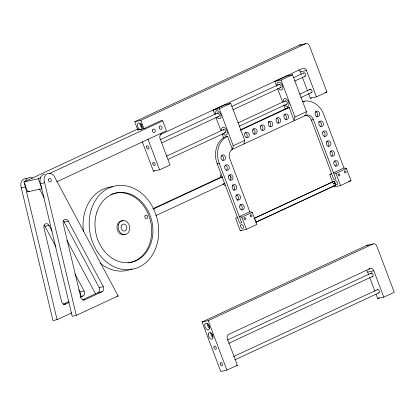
<?xml version="1.0" encoding="UTF-8"?>
<svg xmlns="http://www.w3.org/2000/svg" width="415" height="415" viewBox="0 0 415 415"><rect width="100%" height="100%" fill="white"/><g stroke="black" fill="none" stroke-linecap="round" stroke-linejoin="round"><path stroke-width="0.62" d="M152.881 208.74L220.422 177.335L220.484 176.292A7.444 6.007 77.4 0 1 220.998 174.533M249.872 211.837L229.718 158.504A7.091 5.722 77.4 0 1 232.457 149.478L233.256 145.722L219.291 108.766L213.16 110.136L214.757 114.379M243.963 144.124L244.762 140.369L230.797 103.418L224.66 104.788L213.16 110.136M276.701 86.284L274.87 81.439L281.002 80.069L294.966 117.02L294.168 120.775L289.182 107.578L287.139 108.035M274.87 81.439L286.376 76.09L292.508 74.721L306.472 111.671L305.673 115.427L231.435 149.706M237.333 217.061L235.679 218.56L240.275 230.714L246.406 229.345L256.869 224.479L252.273 212.324L249.835 211.738L239.377 216.604L241.815 217.19L252.273 212.324M332.659 182.31L329.816 174.782L331.466 173.283M255.012 219.976C255.915 221.019 256.377 219.421 255.531 220.163M255.391 220.552L255.038 220.536M137.915 130.165L134.725 121.714L299.459 45.105L305.596 43.736A3.548 2.858 77.4 0 1 309.455 45.821L326.911 92.011L316.453 96.877L310.316 98.246L308.506 93.448M134.725 121.714L140.856 120.345L305.596 43.736M23.925 181.946L38.237 178.751L41.977 188.649L27.665 191.844L23.925 181.946L137.827 128.982M139.565 129.158L137.837 129.962L143.974 128.593L161.233 120.568L162.706 120.869L166.446 130.767L56.658 181.827M38.237 178.751L40.587 177.662M49.395 173.563L162.706 120.869M27.665 191.844L29.424 191.03M160.185 134.335L161.409 134.061L302.618 68.397A3.548 2.858 77.4 0 1 306.478 70.477L316.453 96.877M219.291 108.766L230.797 103.418M281.002 80.069L292.508 74.721M160.06 139.767L218.191 112.735M231.7 106.453L279.259 84.333M293.353 77.781L303.925 72.864M161.892 142.796L218.85 116.304M232.945 109.752L280.509 87.632M294.598 81.081L305.17 76.163M166.291 156.263L223.841 129.506M237.93 122.949L285.494 100.829M299.589 94.278L310.742 89.09M168.127 159.293L225.086 132.805M239.18 126.248L286.739 104.129M300.834 97.577L311.406 92.664M240.653 129.651L288.098 107.589M240.358 130.284L289.556 107.407M142.246 141.629L153.425 171.203L154.588 170.664M310.316 98.246L311.478 97.707M153.425 171.203L159.557 169.834L170.015 164.973L160.045 138.579A3.548 2.858 77.4 0 1 161.409 134.061M233.256 145.722L244.762 140.369M294.966 117.02L306.472 111.671M153.166 209.103L222.466 176.873L220.422 177.335M155.656 215.701L224.961 183.477M329.816 174.782L330.978 174.243M346.411 168.547L343.973 167.966L333.515 172.827L335.948 173.413L346.411 168.547L351.002 180.707L340.544 185.567L334.407 186.937L333.971 185.78M63.22 304.179L69.004 301.487M63.822 304.46L65.57 304.07L69.046 302.457M80.038 297.342L82.927 295.999A3.548 2.858 77.4 0 0 84.069 290.982L74.939 273.884M253.913 218.44L334.21 181.199L335.704 185.157L255.816 222.305M254.322 218.347L334.21 181.199M82.44 299.884L98.059 292.622L102.152 291.709A3.548 2.858 77.4 0 0 103.294 286.692L68.283 221.138A3.502 2.827 77.4 0 0 64.688 219.577A3.502 2.827 77.4 0 0 63.179 223.514L80.769 297.166A3.548 2.858 77.4 0 0 84.795 299.78L102.152 291.709M255.998 222.124L335.704 185.157M240.275 230.714L241.437 230.175M26.98 178.538A7.091 5.722 77.4 0 0 21.295 187.902L52.98 320.572L57.073 319.659L71.598 312.905M76.293 315.369L118.13 295.911L55.065 177.833A7.091 5.722 77.4 0 0 47.341 173.667A7.091 5.722 77.4 0 0 44.607 182.699L76.293 315.369L72.205 316.282L40.514 183.612A7.091 5.722 77.4 0 1 44.69 174.175M383.792 297.145L373.816 270.751A3.548 2.858 77.4 0 0 369.957 268.671L228.753 334.334A3.548 2.858 77.4 0 0 227.384 338.848L237.359 365.242L226.896 370.107L220.764 371.477L202.064 321.988L366.798 245.379L372.935 244.01A3.548 2.858 77.4 0 1 376.794 246.09L394.25 292.285L383.792 297.145L377.655 298.52L376.068 294.318M202.064 321.988L208.195 320.619L372.935 244.01M227.399 340.041L371.85 272.868M228.644 343.34L372.509 276.437M233.629 356.537L377.494 289.634M234.88 359.836L378.745 292.933M377.655 298.52L379.398 297.705M298.696 69.87A3.548 2.858 77.4 0 1 300.341 71.852L306.478 70.477M325.07 92.421L326.911 92.011M304.651 115.655L305.673 115.427A7.091 5.722 77.4 0 1 313.398 119.593L335.839 178.984L333.795 179.441L311.354 120.049A7.091 5.722 77.4 0 0 305.067 115.479M227.472 136.276L225.423 136.737A21.274 17.165 77.4 0 0 217.216 163.826L239.657 223.218L241.701 222.762L219.26 163.37A21.274 17.165 77.4 0 1 227.472 136.276L232.457 149.478M311.354 120.049L313.398 119.593M21.295 187.902L25.388 186.989A7.091 5.722 77.4 0 1 24.838 183.363M40.514 183.612L44.607 182.699M217.216 163.826L219.26 163.37M223.426 183.819L224.448 183.591M43.98 225.153A3.502 2.827 77.4 0 1 44.97 226.346L49.058 225.433L52.103 231.129M63.199 220.858A3.502 2.827 77.4 0 1 64.19 222.051L68.283 221.138M348.548 181.251L351.002 180.707M78.762 289.618L79.981 291.895L84.069 290.982M98.059 292.622A3.548 2.858 77.4 0 0 99.201 287.605L103.294 286.692M80.593 296.523L82.927 295.999M83.042 300.17L84.795 299.78M116.963 296.175L118.13 295.911M368.728 268.941L369.957 268.671M366.383 270.367A3.548 2.858 77.4 0 1 367.685 272.121L373.816 270.751M236.13 365.516L237.359 365.242M222.912 183.933L223.742 184.696A7.444 6.007 77.4 0 0 225.241 185.484M64.19 222.051L99.201 287.605M39.503 188.97L44.073 197.524M66.919 240.311L95.559 293.929M44.97 226.346L55.932 246.863M344.009 168.059L323.856 114.732A21.274 17.165 77.4 0 0 302.8 101.447M300.341 71.852L301.249 74.249M302.385 77.247L307.598 91.046M335.948 173.413L340.544 185.567M367.685 272.121L368.587 274.523M369.724 277.521L374.937 291.32M277.614 88.706L282.651 102.033M283.798 105.062L285.401 109.306M215.904 117.404L220.941 130.735M222.082 133.76L223.685 138.003M241.815 217.19L246.406 229.345M140.856 120.345L144.052 128.795M147.927 139.056L159.557 169.834M208.195 320.619L226.896 370.107M333.976 183.679C334.9 184.732 334.231 182.315 333.94 183.845C333.318 184.867 333.271 182.667 333.935 183.752M25.388 186.989L57.073 319.659M230.315 175.753A5.675 4.575 77.4 0 1 231.031 178.102M302.955 101.473A21.274 17.165 77.4 0 1 304.646 101.385M334.365 161.072A2.838 2.288 77.4 0 1 336.28 163.37A2.838 2.288 77.4 0 1 335.424 166.208M330.48 151.138A2.838 2.288 77.4 0 1 332.498 153.291A2.838 2.288 77.4 0 1 331.803 156.211M326.74 141.24A2.838 2.288 77.4 0 1 328.758 143.393A2.838 2.288 77.4 0 1 328.063 146.313M323 131.342A2.838 2.288 77.4 0 1 325.018 133.495A2.838 2.288 77.4 0 1 324.323 136.416M318.653 121.419A2.838 2.288 77.4 0 1 321.277 123.597A2.838 2.288 77.4 0 1 320.074 126.855M315.519 111.547A2.838 2.288 77.4 0 1 317.615 114.063A2.838 2.288 77.4 0 1 316.334 116.957M240.083 204.813A2.838 2.288 77.4 0 1 242.106 206.966A2.838 2.288 77.4 0 1 241.406 209.886M236.343 194.915A2.838 2.288 77.4 0 1 238.438 197.431A2.838 2.288 77.4 0 1 237.157 200.326M232.602 185.017A2.838 2.288 77.4 0 1 234.698 187.533A2.838 2.288 77.4 0 1 233.417 190.428M228.862 175.12A2.838 2.288 77.4 0 1 230.885 177.272A2.838 2.288 77.4 0 1 230.185 180.188M225.122 165.222A2.838 2.288 77.4 0 1 227.145 167.375A2.838 2.288 77.4 0 1 226.445 170.29M221.382 155.324A2.838 2.288 77.4 0 1 223.405 157.477A2.838 2.288 77.4 0 1 222.705 160.392M268.412 121.678A2.838 2.288 77.4 0 1 270.575 123.608A2.838 2.288 77.4 0 1 270.113 126.622M276.577 118.088A2.838 2.288 77.4 0 1 278.527 120.34A2.838 2.288 77.4 0 1 277.718 123.203M284.322 114.416A2.838 2.288 77.4 0 1 286.417 116.931A2.838 2.288 77.4 0 1 285.136 119.831M260.786 125.361A2.838 2.288 77.4 0 1 262.809 127.514A2.838 2.288 77.4 0 1 262.109 130.429M252.943 129.008A2.838 2.288 77.4 0 1 255.038 131.524A2.838 2.288 77.4 0 1 253.757 134.419M245.099 132.655A2.838 2.288 77.4 0 1 247.117 134.808A2.838 2.288 77.4 0 1 246.422 137.728M223.586 129.693A1.774 1.032 65.1 0 1 225.599 131.436A1.774 1.032 65.1 0 1 224.173 132.556M223.291 130.222A1.774 1.032 65.1 0 1 223.4 129.911M221.693 130.73A4.254 2.474 65.1 0 1 224.385 127.524A4.254 2.474 65.1 0 1 227.244 133.64A4.254 2.474 65.1 0 1 223.078 133.682M215.463 114.234A4.254 2.474 65.1 0 1 218.15 111.028A4.254 2.474 65.1 0 1 221.013 117.144A4.254 2.474 65.1 0 1 216.843 117.186M217.169 113.414A1.774 1.032 65.1 0 1 219.151 114.291A1.774 1.032 65.1 0 1 218.555 116.382M285.001 101.525A1.774 1.032 65.1 0 1 286.345 101.12A1.774 1.032 65.1 0 1 287.362 103.288A1.774 1.032 65.1 0 1 286.194 104.072M283.409 102.033A4.254 2.474 65.1 0 1 286.096 98.827A4.254 2.474 65.1 0 1 288.959 104.943A4.254 2.474 65.1 0 1 284.789 104.985M277.173 85.537A4.254 2.474 65.1 0 1 279.86 82.331A4.254 2.474 65.1 0 1 282.724 88.447A4.254 2.474 65.1 0 1 278.553 88.488M278.88 84.717A1.774 1.032 65.1 0 1 280.955 85.806A1.774 1.032 65.1 0 1 279.959 87.575M303.604 73.149A1.774 1.032 65.1 0 1 305.679 74.238A1.774 1.032 65.1 0 1 304.688 76.007M309.725 89.956A1.774 1.032 65.1 0 1 311.068 89.552A1.774 1.032 65.1 0 1 312.085 91.72A1.774 1.032 65.1 0 1 310.918 92.504M299.459 45.105A3.548 2.858 77.4 0 1 301.311 45.048M142.158 126.456A1.774 1.032 65.1 0 1 141.328 123.815M141.302 129.511A3.548 2.065 65.1 0 1 137.464 125.781A3.548 2.065 65.1 0 1 140.228 123.551A3.548 2.065 65.1 0 1 141.733 129.169M142.163 128.002A3.548 2.065 65.1 0 1 140.016 123.473M65.57 304.07A3.548 2.858 77.4 0 1 61.55 301.456L43.959 227.804A3.502 2.827 77.4 0 1 45.468 223.867A3.502 2.827 77.4 0 1 49.058 225.433M25.154 181.609A7.091 5.722 77.4 0 1 32.552 178.17M79.981 291.895A3.548 2.858 77.4 0 1 80.256 295.293M370.834 273.734A1.774 1.032 65.1 0 1 372.177 273.324A1.774 1.032 65.1 0 1 373.189 275.498A1.774 1.032 65.1 0 1 372.027 276.281M377.178 289.919A1.774 1.032 65.1 0 1 379.253 291.003A1.774 1.032 65.1 0 1 378.257 292.777M366.798 245.379A3.548 2.858 77.4 0 1 368.276 245.213M209.814 326.932A1.774 1.032 65.1 0 1 208.543 324.795M212.947 335.932A1.774 1.032 65.1 0 1 212.034 333.976M209.502 328.275A3.548 2.065 65.1 0 1 207.355 323.742M212.667 337.26A3.548 2.065 65.1 0 1 210.903 332.591M129.169 269.906A42.548 34.326 77.4 0 1 100.025 263.053M83.451 231.492A42.548 34.326 77.4 0 1 112.756 186.797M132.188 268.785A42.548 34.326 77.4 0 1 130.393 269.496M110.821 194.583A35.457 28.609 77.4 0 1 150.365 220.453A35.457 28.609 77.4 0 1 127.991 262.851M125.211 234.434A7.091 5.722 77.4 0 1 117.02 228.473A7.091 5.722 77.4 0 1 123.172 220.905M152.492 130.066A1.774 1.432 77.4 0 0 154.121 132.556A1.774 1.432 77.4 0 0 154.956 129.791A1.774 1.432 77.4 0 0 152.492 130.066M159.287 126.907A1.774 1.432 77.4 0 0 160.916 129.392A1.774 1.432 77.4 0 0 161.757 126.627A1.774 1.432 77.4 0 0 159.287 126.907M338.194 174.378A1.063 0.856 77.4 0 0 339.05 175.97A1.063 0.856 77.4 0 0 339.693 174.399A1.063 0.856 77.4 0 0 338.194 174.378M344.466 171.457A1.063 0.856 77.4 0 0 345.327 173.05A1.063 0.856 77.4 0 0 345.97 171.478A1.063 0.856 77.4 0 0 344.466 171.457M334.718 181.77A2.127 1.24 65.1 0 0 336.736 184.748A2.127 1.24 65.1 0 0 336.99 181.729A2.127 1.24 65.1 0 0 334.718 181.77M244.056 218.155A1.063 0.856 77.4 0 0 244.912 219.743A1.063 0.856 77.4 0 0 245.556 218.171A1.063 0.856 77.4 0 0 244.056 218.155M250.333 215.235A1.063 0.856 77.4 0 0 251.189 216.827A1.063 0.856 77.4 0 0 251.832 215.255A1.063 0.856 77.4 0 0 250.333 215.235M240.581 225.547A2.127 1.24 65.1 0 0 242.604 228.525A2.127 1.24 65.1 0 0 242.853 225.501A2.127 1.24 65.1 0 0 240.581 225.547M333.951 162.011A2.838 2.288 77.4 0 0 336.352 166.166A2.838 2.288 77.4 0 0 337.94 161.881A2.838 2.288 77.4 0 0 333.951 162.011M330.158 152.279A2.838 2.288 77.4 0 0 332.763 156.258A2.838 2.288 77.4 0 0 334.101 151.833A2.838 2.288 77.4 0 0 330.158 152.279M326.418 142.376A2.838 2.288 77.4 0 0 329.022 146.36A2.838 2.288 77.4 0 0 330.361 141.935A2.838 2.288 77.4 0 0 326.418 142.376M322.678 132.478A2.838 2.288 77.4 0 0 325.282 136.462A2.838 2.288 77.4 0 0 326.621 132.037A2.838 2.288 77.4 0 0 322.678 132.478M318.938 122.581A2.838 2.288 77.4 0 0 321.542 126.565A2.838 2.288 77.4 0 0 322.88 122.14A2.838 2.288 77.4 0 0 318.938 122.581M315.198 112.683A2.838 2.288 77.4 0 0 317.802 116.662A2.838 2.288 77.4 0 0 319.14 112.242A2.838 2.288 77.4 0 0 315.198 112.683M284 115.557A2.838 2.288 77.4 0 0 286.604 119.536A2.838 2.288 77.4 0 0 287.948 115.111A2.838 2.288 77.4 0 0 284 115.557M276.193 119.089A2.838 2.288 77.4 0 0 278.662 123.193A2.838 2.288 77.4 0 0 280.167 118.861A2.838 2.288 77.4 0 0 276.193 119.089M268.469 122.441A2.838 2.288 77.4 0 0 270.528 126.834A2.838 2.288 77.4 0 0 272.484 122.814A2.838 2.288 77.4 0 0 268.469 122.441M260.464 126.497A2.838 2.288 77.4 0 0 263.074 130.476A2.838 2.288 77.4 0 0 264.412 126.056A2.838 2.288 77.4 0 0 260.464 126.497M252.621 130.144A2.838 2.288 77.4 0 0 255.225 134.128A2.838 2.288 77.4 0 0 256.569 129.703A2.838 2.288 77.4 0 0 252.621 130.144M221.06 156.46A2.838 2.288 77.4 0 0 223.664 160.439A2.838 2.288 77.4 0 0 225.008 156.014A2.838 2.288 77.4 0 0 221.06 156.46M224.8 166.358A2.838 2.288 77.4 0 0 227.404 170.337A2.838 2.288 77.4 0 0 228.748 165.912A2.838 2.288 77.4 0 0 224.8 166.358M228.541 176.256A2.838 2.288 77.4 0 0 231.145 180.235A2.838 2.288 77.4 0 0 232.488 175.815A2.838 2.288 77.4 0 0 228.541 176.256M232.281 186.153A2.838 2.288 77.4 0 0 234.885 190.132A2.838 2.288 77.4 0 0 236.228 185.713A2.838 2.288 77.4 0 0 232.281 186.153M236.021 196.051A2.838 2.288 77.4 0 0 238.625 200.035A2.838 2.288 77.4 0 0 239.969 195.61A2.838 2.288 77.4 0 0 236.021 196.051M239.761 205.949A2.838 2.288 77.4 0 0 242.365 209.933A2.838 2.288 77.4 0 0 243.709 205.508A2.838 2.288 77.4 0 0 239.761 205.949M244.777 133.796A2.838 2.288 77.4 0 0 247.382 137.775A2.838 2.288 77.4 0 0 248.725 133.35A2.838 2.288 77.4 0 0 244.777 133.796M146.568 146.796A1.774 1.032 65.1 0 0 148.388 149.073A1.774 1.032 65.1 0 0 148.337 146.402A1.774 1.032 65.1 0 0 146.568 146.796M152.798 163.292A1.774 1.032 65.1 0 0 154.619 165.569A1.774 1.032 65.1 0 0 154.572 162.898A1.774 1.032 65.1 0 0 152.798 163.292M48.472 179.529A1.774 1.432 77.4 0 0 50.101 182.014A1.774 1.432 77.4 0 0 50.936 179.249A1.774 1.432 77.4 0 0 48.472 179.529M213.907 347.07A1.774 1.032 65.1 0 0 215.727 349.347A1.774 1.032 65.1 0 0 215.675 346.675A1.774 1.032 65.1 0 0 213.907 347.07M220.142 363.566A1.774 1.032 65.1 0 0 221.958 365.843A1.774 1.032 65.1 0 0 221.911 363.172A1.774 1.032 65.1 0 0 220.142 363.566M208.221 334.568A3.548 2.065 65.1 0 0 211.863 339.117A3.548 2.065 65.1 0 0 211.764 333.774A3.548 2.065 65.1 0 0 208.221 334.568M204.74 324.961A3.548 2.065 65.1 0 0 208.112 329.909A3.548 2.065 65.1 0 0 208.522 324.872A3.548 2.065 65.1 0 0 204.74 324.961M91.181 209.881A42.548 34.326 77.4 0 0 130.274 269.579A42.548 34.326 77.4 0 0 150.386 203.215A42.548 34.326 77.4 0 0 91.181 209.881M96.638 212.828A35.457 28.609 77.4 0 0 129.221 262.576A35.457 28.609 77.4 0 0 145.976 207.272A35.457 28.609 77.4 0 0 96.638 212.828M121.216 226.087A3.548 2.858 77.4 0 0 124.474 231.062A3.548 2.858 77.4 0 0 126.15 225.532A3.548 2.858 77.4 0 0 121.216 226.087M144.965 215.95A1.774 1.432 77.4 0 0 146.329 218.648A1.774 1.432 77.4 0 0 147.465 216.07A1.774 1.432 77.4 0 0 144.965 215.95M118.483 224.614A7.091 5.722 77.4 0 0 125.003 234.563A7.091 5.722 77.4 0 0 128.354 223.503A7.091 5.722 77.4 0 0 118.483 224.614"/></g></svg>
